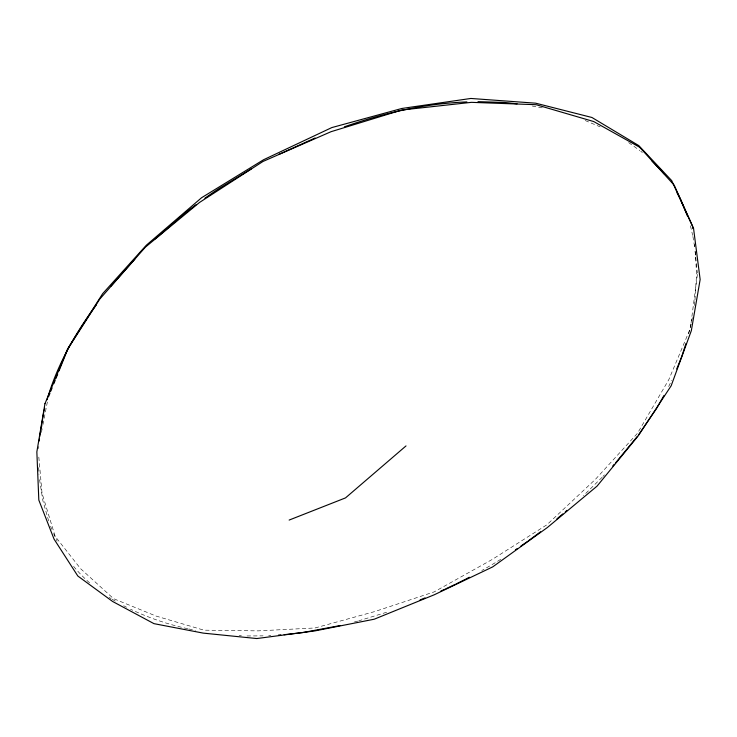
<?xml version="1.0" encoding="UTF-8"?>
<svg xmlns="http://www.w3.org/2000/svg" width="737" height="737" viewBox="0 0 737 737"><rect width="100%" height="100%" fill="white"/><g stroke="black" fill="none" stroke-linecap="round" stroke-linejoin="round"><path stroke-width="0.55" stroke-dasharray="3.69 2.76" d="M38.702 448.64L38.775 446.429M694.411 305.477L694.871 300.963M694.982 299.839L696.52 274.772L695.654 256.633M690.928 323.921L690.329 328.435L668.818 379.629L637.514 433.255L595.432 479.317L546.845 524.818L492.021 559.576L434.13 591.903L374.553 611.618L315.04 627.961L258.079 630.881L203.937 630.163L156.106 616.077L113.562 598.674L80.646 568.743L55.183 536.389L42.046 493.265L38.729 456.129M691.076 322.788L697.442 274.173M691.757 320.927L692.329 317.619M41.419 432.472L42.737 425.71M42.949 424.586L47.343 402.052M688.68 333.797L691.573 322.032M668.671 386.501L671.665 380.329M602.175 477.244L583.446 495.679M602.94 476.461L604.451 474.904M386.621 612.263L358.799 620.794M354.396 621.945L357.731 621.107M268.683 635.653L270.884 635.515M246.978 635.967L263.081 635.865M239.138 635.561L241.377 635.681M532.261 106.027L543.095 108.017M187.705 628.707C167.962 624.423 148.717 617.855 130.467 609.186M188.801 628.956L195.425 630.439M585.187 120.518L600.158 126.856M123.659 605.722L126.571 607.233M112.098 599.227L115.939 601.475M628.643 142.61L639.836 150.551M109.223 597.412L111.14 598.665M640.757 151.223L642.36 152.568M53.552 533.505L57.127 541.096M50.595 526.218L51.857 529.387M48.651 520.93L42.921 500.838L39.568 479.667M690.449 225.844L692.66 235.389M692.909 236.448L693.784 241.754M693.95 242.814L694.65 247.061M694.392 244.555L694.623 246.831M695.092 251.381L695.562 255.942M695.682 257.084L697.331 273.031M695.138 251.317L695.553 255.573M38.674 467.608L38.96 474.379M89.638 582.866A139.265 119.965 14.3 0 1 73.424 566.145M500.699 559.355A533.689 502.818 35.1 0 1 481.777 570.521"/><path stroke-width="1.11" d="M39.208 440.984L39.448 438.828M39.687 436.673L43.852 411.421M44.146 410.362L44.727 408.243M47.067 399.776C57.025 365.248 75.054 333.502 96.4 304.768M685.963 343.497L681.743 356.588L676.75 368.988M48.651 396.478L49.941 393.291M50.798 391.163L52.087 387.975M53.81 383.719L55.1 380.532M55.957 378.403L57.679 374.147M58.969 370.96L68.421 347.569L102.646 293.667L146.341 245.209L201.606 197.709L263.56 159.745L331.825 127.575L401.868 108.468L470.869 98.454L535.679 103.189L591.931 117.487L638.804 145.613L671.729 180.639L692.513 226.323L692.743 228.599M663.991 395.456L656.354 408.814L638.822 434.406M637.505 436.184L615.791 462.606M110.863 286.223L134.834 259.175M612.769 465.968L614.28 464.292M155.323 238.871L182.997 214.808A470.648 404.816 -4 0 1 196.07 204.665M406.013 445.913L345.506 497.899L289.144 520.073M562.801 513.929L556.905 518.866M565.316 511.791L566.993 510.363M540.571 531.782L528.189 540.958M520.829 546.117L527.305 541.603M515.412 549.811L517.181 548.641M251.372 168.847L218.732 188.727A470.648 404.816 -4 0 0 204.895 198.216M465.591 579.208L469.322 577.246M456.599 583.695L464.596 579.706M278.862 154.374L315.15 137.976M445.747 588.854L455.595 584.192M440.818 591.074L444.761 589.314M420.053 599.973L425.009 597.9M344.382 126.828C383.784 112.973 425.046 103.53 466.871 101.927M339.932 625.602L302.898 632.539L284.095 634.704M278.586 635.036L280.788 634.907M477.991 101.66L505.121 102.489L517.07 103.843M651.895 160.915L661.9 171.279A153.103 142.011 -17.4 0 1 663.991 173.757M687.529 216.217L680.564 199.405A153.103 142.011 -17.4 0 0 677.091 192.827M44.948 403.719L36.85 451.892L38.821 500.073L54.031 539.06L77.827 576.021L112.623 601.484L153.969 623.649L203.265 633.12L256.789 638.546L314.727 630.936L374.23 619.209L434.194 594.814L492.703 566.891L547.305 527.572L597.044 486.144L638.297 435.788L671.167 385.783L691.334 330.673L700.15 279.544L693.526 228.203L674.263 185.263L639.642 147.234L593.709 121.55L536.149 104.709L471.45 102.342L401.822 110.006L331.024 131.702L262.998 161.449L199.57 202.417L145.364 247.171L99.762 299.102L67.205 349.826L44.948 403.719"/></g></svg>
